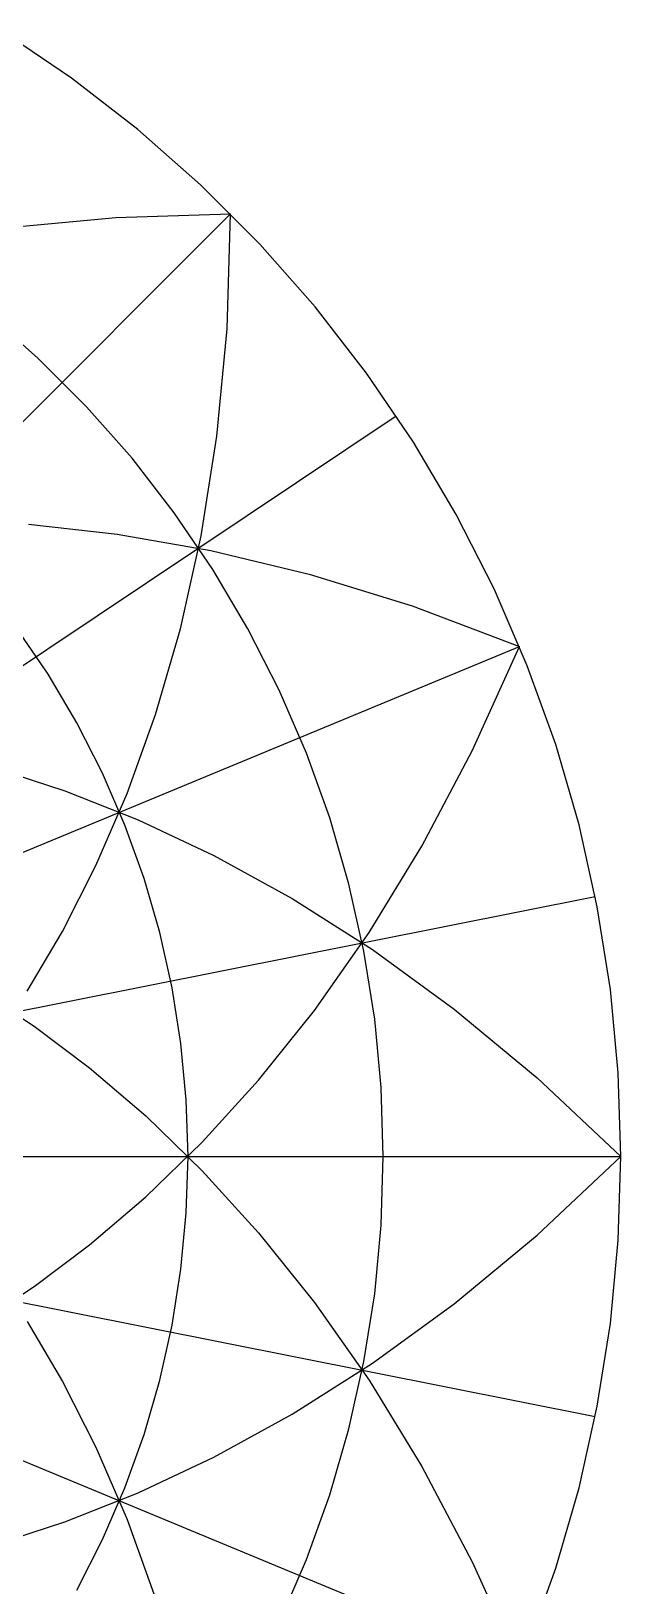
# Model space of a CAD drawing. Header units: metres. Extents: x -40000 to 40000, y -40000 to 40000.
# Drawn here: x 22297 to 40000, y -12889 to 33773 of the extents above; entities that cross this region are included whole.
import ezdxf

# ---------------------------------------------------------------- set-up
doc = ezdxf.new("R2010")
doc.units = ezdxf.units.M

msp = doc.modelspace()

# ---------------------------------------------------------------- linework, layer by layer
at = {"color": 0}
for p, q in [((21621, 27874), (24842, 28177)), ((24842, 28177), (28284, 28284)), ((28177, 24842), (28284, 28284)), ((27874, 21621), (28177, 24842)), ((27400, 18621), (27874, 21621)), ((22216, 18974), (24879, 18680)), ((24879, 18680), (27689, 18188)), ((26778, 15837), (27400, 18621)), ((27689, 18188), (30642, 17478)), ((30642, 17478), (33734, 16526)), ((33734, 16526), (36955, 15307)), ((26032, 13264), (26778, 15837)), ((35539, 12168), (36955, 15307)), ((25180, 10896), (26032, 13264)), ((34026, 9309), (35539, 12168)), ((21204, 11657), (23314, 10971)), ((23314, 10971), (25510, 10100)), ((24243, 8728), (25180, 10896)), ((25510, 10100), (27786, 9028)), ((27786, 9028), (30133, 7737)), ((32440, 6718), (34026, 9309)), ((23236, 6751), (24243, 8728)), ((30133, 7737), (32541, 6208)), ((22176, 4957), (23236, 6751)), ((30800, 4384), (32440, 6718)), ((32541, 6208), (34998, 4421)), ((20750, 4982), (22385, 3907)), ((29126, 2292), (30800, 4384)), ((34998, 4421), (37490, 2359)), ((22385, 3907), (24051, 2655)), ((24051, 2655), (25737, 1214)), ((37490, 2359), (40000, 0)), ((27434, 431), (29126, 2292)), ((25737, 1214), (27434, -431)), ((25737, -1214), (27434, 431)), ((37490, -2359), (40000, 0)), ((27434, -431), (29126, -2292)), ((24051, -2655), (25737, -1214)), ((29126, -2292), (30800, -4384)), ((22385, -3907), (24051, -2655)), ((34998, -4421), (37490, -2359)), ((20750, -4982), (22385, -3907)), ((30800, -4384), (32440, -6718)), ((32541, -6208), (34998, -4421)), ((22176, -4957), (23236, -6751)), ((30133, -7737), (32541, -6208)), ((23236, -6751), (24243, -8728)), ((32440, -6718), (34026, -9309)), ((27786, -9028), (30133, -7737)), ((24243, -8728), (25180, -10896)), ((25510, -10100), (27786, -9028)), ((34026, -9309), (35539, -12168)), ((23314, -10971), (25510, -10100)), ((21204, -11657), (23314, -10971)), ((25180, -10896), (26032, -13264)), ((35539, -12168), (36955, -15307))]:
    msp.add_line(p, q, dxfattribs=at)
at = {"layer": '1', "color": 1}
for p, q in [((23511, 32361), (21433, 33773)), ((25497, 30820), (23511, 32361)), ((27382, 29159), (25497, 30820)), ((29159, 27382), (27382, 29159)), ((0, 0), (28284, 28284)), ((30820, 25497), (29159, 27382)), ((22500, 23960), (20952, 25326)), ((32361, 23511), (30820, 25497)), ((23960, 22500), (22500, 23960)), ((33773, 21433), (32361, 23511)), ((25326, 20952), (23960, 22500)), ((0, 0), (33259, 22223)), ((35052, 19270), (33773, 21433)), ((26592, 19320), (25326, 20952)), ((27752, 17612), (26592, 19320)), ((36193, 17031), (35052, 19270)), ((28803, 15835), (27752, 17612)), ((37191, 14725), (36193, 17031)), ((22805, 14472), (21851, 15876)), ((29741, 13995), (28803, 15835)), ((0, 0), (36955, 15307)), ((23668, 13012), (22805, 14472)), ((38042, 12361), (37191, 14725)), ((30561, 12100), (29741, 13995)), ((24439, 11500), (23668, 13012)), ((38743, 9948), (38042, 12361)), ((31260, 10157), (30561, 12100)), ((25113, 9943), (24439, 11500)), ((25687, 8346), (25113, 9943)), ((31836, 8174), (31260, 10157)), ((39292, 7495), (38743, 9948)), ((26161, 6717), (25687, 8346)), ((32287, 6159), (31836, 8174)), ((0, 0), (39231, 7804)), ((39685, 5013), (39292, 7495)), ((26531, 5061), (26161, 6717)), ((32610, 4120), (32287, 6159)), ((26796, 3385), (26531, 5061)), ((39921, 2512), (39685, 5013)), ((32804, 2064), (32610, 4120)), ((26956, 1696), (26796, 3385)), ((40000, 0), (39921, 2512)), ((32869, 0), (32804, 2064)), ((27009, 0), (26956, 1696)), ((0, 0), (40000, 0)), ((26956, -1696), (27009, 0)), ((32804, -2064), (32869, 0)), ((39921, -2512), (40000, 0)), ((0, 0), (36955, -15307)), ((0, 0), (39231, -7804)), ((26796, -3385), (26956, -1696)), ((32610, -4120), (32804, -2064)), ((39685, -5013), (39921, -2512)), ((26531, -5061), (26796, -3385)), ((32287, -6159), (32610, -4120)), ((26161, -6717), (26531, -5061)), ((39292, -7495), (39685, -5013)), ((31836, -8174), (32287, -6159)), ((25687, -8346), (26161, -6717)), ((38743, -9948), (39292, -7495)), ((25113, -9943), (25687, -8346)), ((31260, -10157), (31836, -8174)), ((24439, -11500), (25113, -9943)), ((30561, -12100), (31260, -10157)), ((38042, -12361), (38743, -9948)), ((23668, -13012), (24439, -11500)), ((29741, -13995), (30561, -12100)), ((37191, -14725), (38042, -12361))]:
    msp.add_line(p, q, dxfattribs=at)

doc.saveas('drawing.dxf')
